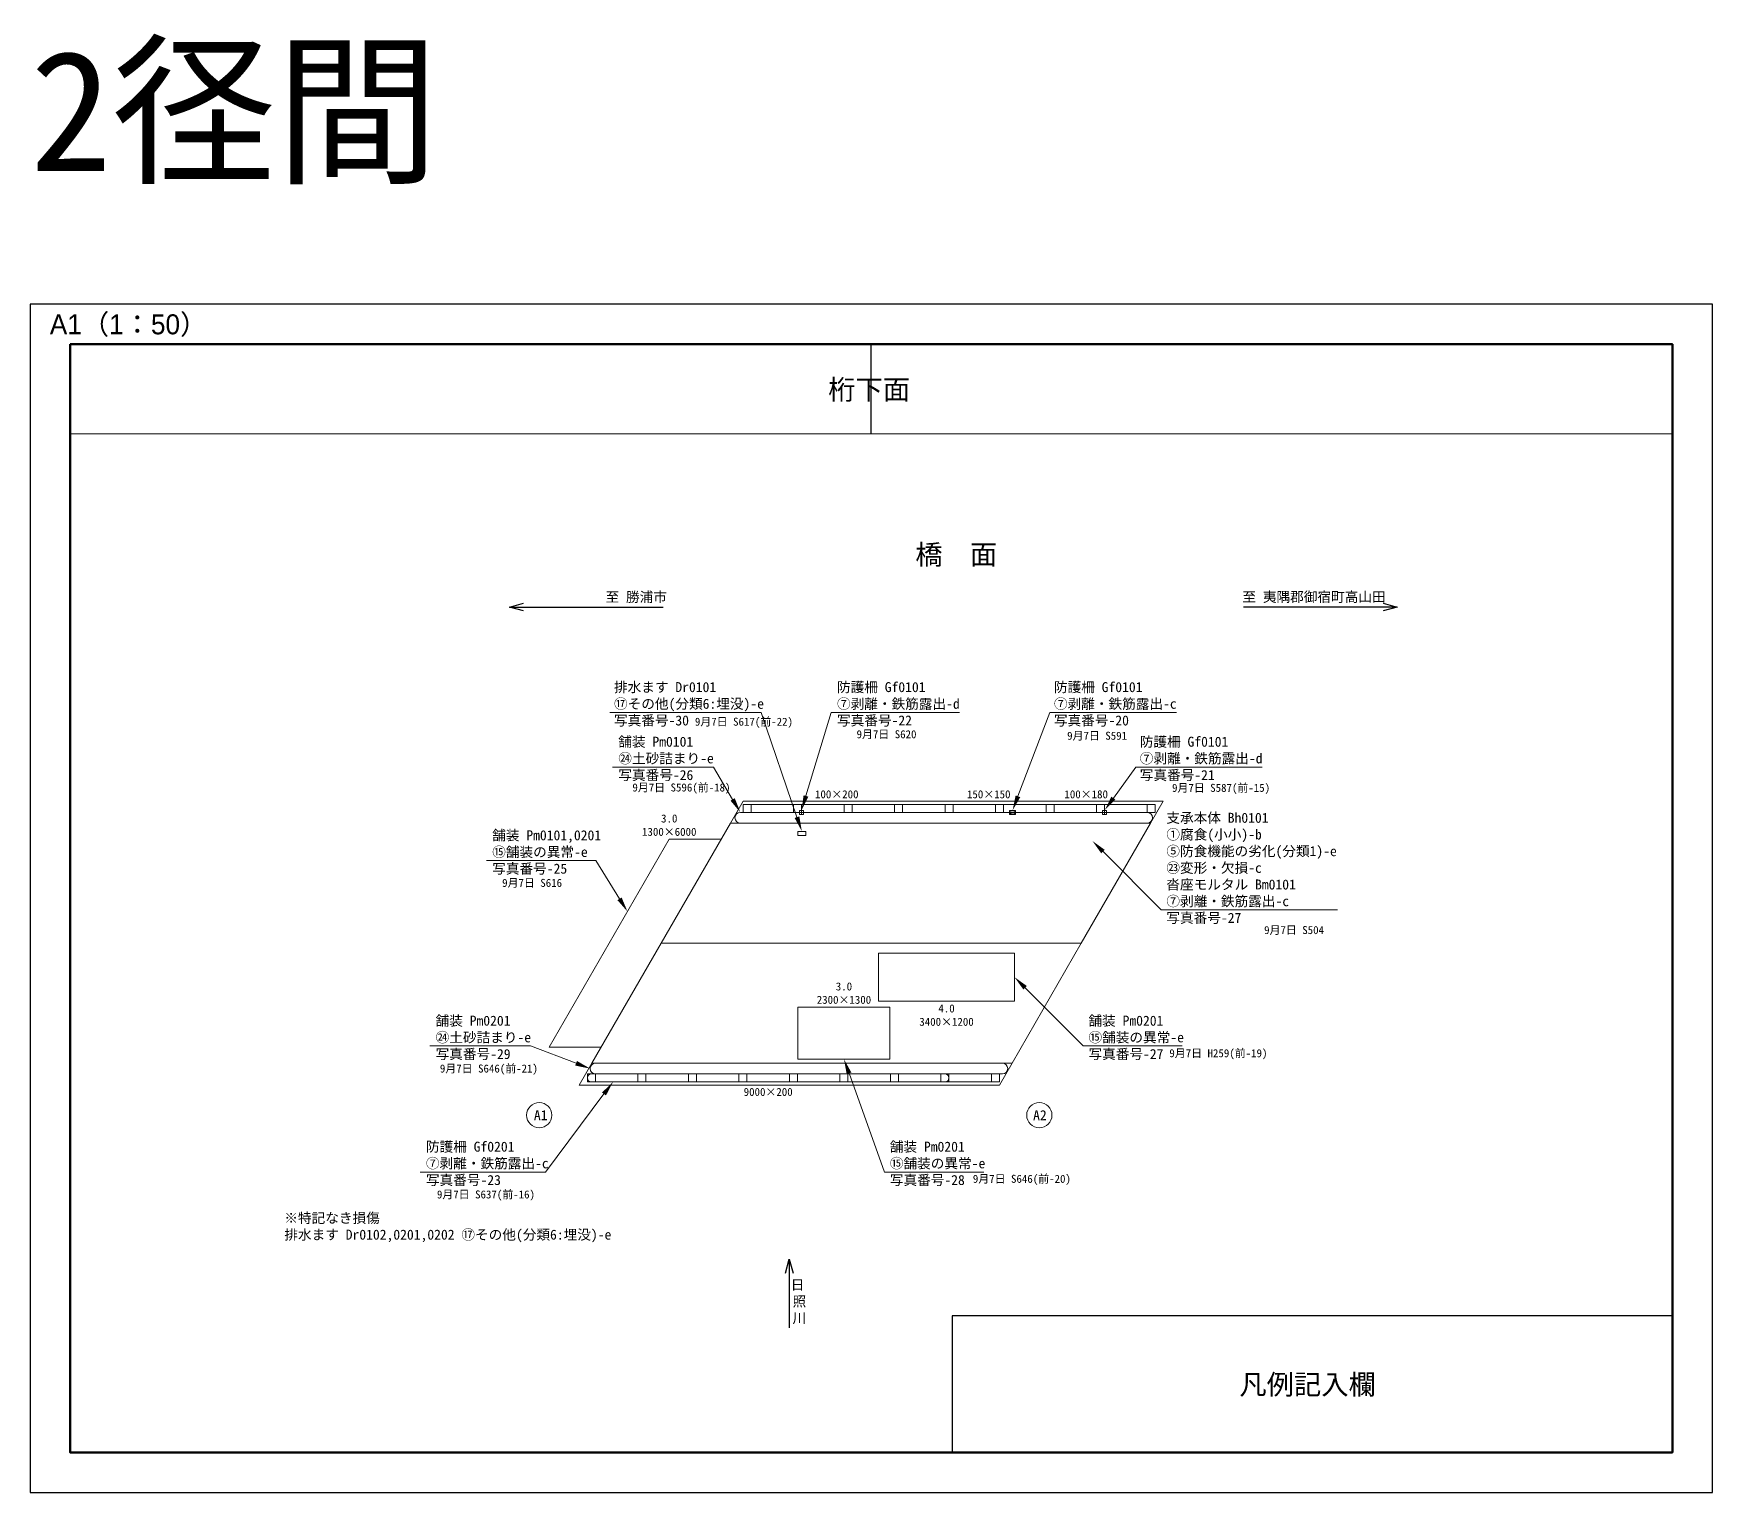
# Model space of a CAD drawing. Header units: millimetres. Extents: x 518650 to 602750, y 180026 to 246191.
# Drawn here: x 560786 to 602750, y 209726 to 246191 of the extents above; entities that cross this region are included whole.
import ezdxf
from ezdxf import colors
from ezdxf.entities.mleader import LeaderData, LeaderLine
from ezdxf.math import Vec2, Vec3

# ---------------------------------------------------------------- set-up
doc = ezdxf.new("R2010")
doc.units = ezdxf.units.MM
doc.linetypes.add('DASHED', pattern=[19.05, 12.7, -6.35])
doc.layers.get('Defpoints').update_dxf_attribs({"color": 4})
for name, color, linetype, lineweight in [('D-DCR-HCH1', 7, 'Continuous', 13), ('D-STR', 1, 'Continuous', 13), ('D-STR-HTXT', 7, 'Continuous', 13), ('D-STR-TXT', 7, 'Continuous', 13), ('D-TTL', 2, 'Continuous', 140), ('枠', 7, 'Continuous', 13)]:
    doc.layers.add(name, color=color, linetype=linetype, lineweight=lineweight)
doc.styles.add('MSゴシック', font='MS Gothic.ttf')
doc.styles.add('MtXpl__', font='MS PGothic.ttf')
doc.styles.get("Standard").update_dxf_attribs({"font": 'arial.ttf'})

# ---------------------------------------------------------------- blocks, each defined once
blk = doc.blocks.new('_Open30')
at = {"color": 0, "linetype": 'ByBlock', "lineweight": -2}
for p, q in [((-1, 0.27), (0, 0)), ((0, 0), (-1, -0.27)), ((0, 0), (-1, 0))]:
    blk.add_line(p, q, dxfattribs=at)

msp = doc.modelspace()

# ---------------------------------------------------------------- linework, layer by layer
at = {"layer": 'D-DCR-HCH1', "color": 1}
msp.add_line((579983, 226675), (579983, 226775), dxfattribs=at)
at = {"layer": 'D-DCR-HCH1'}
msp.add_line((587558, 226675), (587558, 226775), dxfattribs=at)
for points in [[(588621, 226725, -1), (588621, 226455), (578452, 226455, -1), (578452, 226725), (588621, 226725)], [(585001, 220455, -1), (585001, 220185), (574832, 220185, -1), (574832, 220455), (585001, 220455)]]:
    msp.add_lwpolyline(points, format="xyb", dxfattribs=at)
at = {"layer": 'D-DCR-HCH1', "color": 1}
for points in [[(579933, 226675), (580033, 226675), (580033, 226775), (579933, 226775)], [(573675, 220857), (574975, 220857), (577975, 226053), (576675, 226053)], [(581906, 223205), (585306, 223205), (585306, 222005), (581906, 222005)], [(579892, 221855), (582192, 221855), (582192, 220555), (579892, 220555)]]:
    msp.add_lwpolyline(points, close=True, dxfattribs=at)
at = {"layer": 'D-DCR-HCH1'}
for points in [[(585183, 226775), (585333, 226775), (585333, 226675), (585183, 226675)], [(587508, 226675), (587608, 226675), (587608, 226775), (587508, 226775)], [(579890, 226150), (580090, 226150), (580090, 226250), (579890, 226250)]]:
    msp.add_lwpolyline(points, close=True, dxfattribs=at)
at = {"layer": 'D-DCR-HCH1', "linetype": 'DASHED', "ltscale": 3}
msp.add_lwpolyline([(585202, 226763), (585315, 226763), (585315, 226688), (585202, 226688)], close=True, dxfattribs=at)
at = {"layer": 'D-DCR-HCH1'}
msp.add_lwpolyline([(574730, 219985), (583567, 219985, 1), (583567, 220185), (574730, 220185, 1)], format="xyb", close=True, dxfattribs=at)
at = {"layer": 'D-STR', "color": 0}
for p, q in [((578207, 226455), (578525, 227005)), ((578525, 227005), (589025, 227005)), ((588621, 226925), (578721, 226925)), ((578721, 226725), (588621, 226725)), ((589025, 227005), (588707, 226455)), ((576475, 223455), (578207, 226455)), ((578207, 226455), (588707, 226455)), ((588707, 226455), (586975, 223455)), ((574743, 220455), (576475, 223455)), ((576475, 223455), (586975, 223455)), ((586975, 223455), (585243, 220455)), ((574426, 219905), (574743, 220455)), ((574743, 220455), (585243, 220455)), ((585243, 220455), (584926, 219905)), ((574426, 219905), (584926, 219905)), ((574830, 220185), (584730, 220185)), ((584730, 219985), (574830, 219985))]:
    msp.add_line(p, q, dxfattribs=at)
for points in [[(578521, 226725), (578721, 226725), (578721, 226925), (578521, 226925)], [(579783, 226725), (579983, 226725), (579983, 226925), (579783, 226925)], [(581046, 226725), (581246, 226725), (581246, 226925), (581046, 226925)], [(582308, 226725), (582508, 226725), (582508, 226925), (582308, 226925)], [(583571, 226725), (583771, 226725), (583771, 226925), (583571, 226925)], [(584833, 226725), (585033, 226725), (585033, 226925), (584833, 226925)], [(586096, 226725), (586296, 226725), (586296, 226925), (586096, 226925)], [(587358, 226725), (587558, 226725), (587558, 226925), (587358, 226925)], [(588621, 226725), (588821, 226725), (588821, 226925), (588621, 226925)], [(574630, 220185), (574830, 220185), (574830, 219985), (574630, 219985)], [(575892, 220185), (576092, 220185), (576092, 219985), (575892, 219985)], [(577155, 220185), (577355, 220185), (577355, 219985), (577155, 219985)], [(578417, 220185), (578617, 220185), (578617, 219985), (578417, 219985)], [(579680, 220185), (579880, 220185), (579880, 219985), (579680, 219985)], [(580942, 220185), (581142, 220185), (581142, 219985), (580942, 219985)], [(582205, 220185), (582405, 220185), (582405, 219985), (582205, 219985)], [(583467, 220185), (583667, 220185), (583667, 219985), (583467, 219985)], [(584730, 220185), (584930, 220185), (584930, 219985), (584730, 219985)]]:
    msp.add_lwpolyline(points, close=True, dxfattribs=at)
at = {"layer": 'D-STR-TXT'}
for centre in [(573426, 219155), (585926, 219155)]:
    msp.add_circle(centre, 315, dxfattribs=at)
at = {"layer": 'D-TTL', "linetype": 'Continuous'}
msp.add_lwpolyline([(561700, 238426), (601750, 238426), (601750, 210726), (561700, 210726)], close=True, dxfattribs=at)
at = {"layer": 'Defpoints'}
msp.add_line((581725, 236184), (581725, 238426), dxfattribs=at)
at = {"layer": 'Defpoints', "linetype": 'Continuous'}
msp.add_lwpolyline([(560700, 209726), (602750, 209726), (602750, 239426), (560700, 239426)], close=True, dxfattribs=at)
at = {"layer": 'Defpoints'}
msp.add_lwpolyline([(583743, 210726), (601750, 210726), (601750, 214141), (583743, 214141)], close=True, dxfattribs=at)
at = {"layer": '枠'}
msp.add_lwpolyline([(561700, 236184), (561700, 210726), (601750, 210726), (601750, 236184)], close=True, dxfattribs=at)

# ---------------------------------------------------------------- texts
at = {"layer": 'D-STR-HTXT', "style": 'MSゴシック'}
for s, p in [('至 勝浦市', (575083, 231984)), ('至 夷隅郡御宿町高山田', (591002, 231986)), ('日', (579712, 214793)), ('照', (579758, 214376)), ('川', (579755, 213960))]:
    msp.add_text(s, height=250, dxfattribs=at).set_placement(p)
at = {"layer": 'D-STR-HTXT', "char_height": 250, "attachment_point": 7, "style": 'MSゴシック'}
for s, width, insert in [('排水ます Dr0101\\P\\pt2750;⑰その他(分類6:埋没)-e\\P\\ptz;写真番号-30', 4536.57, (575294, 228869)), ('防護柵 Gf0101\\P\\pt2750;⑦剥離・鉄筋露出-c\\P\\ptz;写真番号-20', 4536.57, (586291, 228869)), ('舗装 Pm0101\\P\\pt2750;㉔土砂詰まり-e\\P\\ptz;写真番号-26', 4536.57, (575402, 227504)), ('防護柵 Gf0101\\P\\pt2750;⑦剥離・鉄筋露出-d\\P\\ptz;写真番号-21', 4536.57, (588436, 227504)), ('舗装 Pm0201\\P\\pt2750;㉔土砂詰まり-e\\P\\ptz;写真番号-29', 4536.57, (570835, 220531)), ('防護柵 Gf0201\\P⑦剥離・鉄筋露出-c\\P写真番号-23', 4536.57, (570593, 217382)), ('※特記なき損傷\\P排水ます Dr0102,0201,0202 ⑰その他(分類6:埋没)-e', 12443, (567054, 215978))]:
    msp.add_mtext_dynamic_manual_height_columns(s, width=width, gutter_width=25, heights=[0], dxfattribs=dict(at, insert=insert))
at = {"layer": 'D-STR-HTXT', "color": 1, "char_height": 250, "attachment_point": 7, "style": 'MSゴシック'}
for s, insert in [('防護柵 Gf0101\\P\\pt2750;⑦剥離・鉄筋露出-d\\P\\ptz;写真番号-22', (580868, 228869)), ('支承本体 Bh0101\\P①腐食(小小)-b\\P⑤防食機能の劣化(分類1)-e\\P㉓変形・欠損-c\\P沓座モルタル Bm0101\\P⑦剥離・鉄筋露出-c\\P写真番号-27', (589101, 223935)), ('舗装 Pm0101,0201\\P\\pt2750;⑮舗装の異常-e\\P\\ptz;写真番号-25', (572250, 225165)), ('舗装 Pm0201\\P⑮舗装の異常-e\\P写真番号-27', (587154, 220531)), ('舗装 Pm0201\\P⑮舗装の異常-e\\P写真番号-28', (582189, 217382))]:
    msp.add_mtext_dynamic_manual_height_columns(s, width=4536.57, gutter_width=25, heights=[0], dxfattribs=dict(at, insert=insert))
at = {"layer": 'D-STR-TXT'}
for s, height, style, p in [('桁下面', 500, 'MtXpl__', (580649, 237042)), ('橋\u3000面', 500, 'MtXpl__', (582827, 232917)), ('A1', 250, 'MSゴシック', (573292, 219030)), ('A2', 250, 'MSゴシック', (585770, 219030))]:
    msp.add_text(s, height=height, dxfattribs=dict(at, style=style)).set_placement(p)
at = {"layer": 'D-STR-TXT', "style": 'MSゴシック'}
for s, width, insert, char_height, attachment_point in [('2径間', 15707.95, (560700, 242426), 3000, 7), ('150×150', 4536.57, (584661, 227175), 200, 5), ('100×180', 4536.57, (587097, 227175), 200, 5), ('9000×200', 4536.57, (579148, 219735), 200, 5)]:
    msp.add_mtext_dynamic_manual_height_columns(s, width=width, gutter_width=25, heights=[0], dxfattribs=dict(at, insert=insert, char_height=char_height, attachment_point=attachment_point))
at = {"layer": 'D-STR-TXT', "color": 1, "char_height": 200, "attachment_point": 5, "style": 'MSゴシック'}
for s, insert in [('100×200', (580862, 227175)), ('3.0\\P1300×6000', (576675, 226403)), ('3.0\\P2300×1300', (581042, 222205)), ('4.0\\P3400×1200', (583606, 221655))]:
    msp.add_mtext_dynamic_manual_height_columns(s, width=4536.57, gutter_width=25, heights=[0], dxfattribs=dict(at, insert=insert))
at = {"layer": 'Defpoints', "style": 'MtXpl__'}
for s, p in [('A1（1：50）', (561192, 238673)), ('凡例記入欄', (590926, 212174))]:
    msp.add_text(s, height=500, dxfattribs=at).set_placement(p)
at = {"layer": 'Defpoints', "char_height": 200, "attachment_point": 7, "style": 'MSゴシック'}
for s, insert in [('\\A1;9月7日 {\\A0;S617(前-22)}', (577317, 228837)), ('\\A1;9月7日 {\\A0;S620}', (581357, 228554)), ('\\A1;9月7日 {\\A0;S591}', (586621, 228517)), ('\\A1;9月7日 {\\A0;S596(前-18)}', (575754, 227193)), ('\\A1;9月7日 {\\A0;S587(前-15)}', (589243, 227184)), ('\\A1;9月7日 {\\A0;S616}', (572498, 224839)), ('\\A1;9月7日 {\\A0;S504}', (591544, 223660)), ('\\A1;9月7日 {\\A0;H259(前-19)}', (589176, 220551)), ('\\A1;9月7日 {\\A0;S646(前-21)}', (570942, 220168)), ('\\A1;9月7日 {\\A0;S646(前-20)}', (584264, 217411)), ('\\A1;9月7日 {\\A0;S637(前-16)}', (570868, 217021))]:
    msp.add_mtext_dynamic_manual_height_columns(s, width=4536.57, gutter_width=25, heights=[0], dxfattribs=dict(at, insert=insert))

# ---------------------------------------------------------------- leaders
at = {"layer": 'D-STR-HTXT'}
ml = msp.add_multileader_mtext('Standard', dxfattribs=at)
ml.set_content('')
ml.set_leader_properties()
ml.set_arrow_properties(name='OPEN30')
ml.build(insert=Vec2(0, 0))
ml.multileader.update_dxf_attribs({"text_left_attachment_type": 6, "text_right_attachment_type": 6, "dogleg_length": 2000, "arrow_head_size": 350})
ctx = ml.context
ctx.base_point, ctx.char_height, ctx.arrow_head_size, ctx.landing_gap_size, ctx.plane_origin, ctx.plane_x_axis, ctx.plane_y_axis = Vec3(576525, 231855), 84, 350, 2.8, Vec3(567494, 235816), Vec3(-1, 0), Vec3(0, -1)
ctx.left_attachment, ctx.right_attachment = 6, 6
notes = []
notes.append((ctx, [(0, (1, 1, 0), (573651, 231855), (1, 0), 2874, [(0, [(572681, 231855)], 0, [])])]))
ctx.mtext, ml.multileader.dxf.content_type = None, 0
ml = msp.add_multileader_mtext('Standard', dxfattribs=at)
ml.set_content('')
ml.set_leader_properties()
ml.set_arrow_properties(name='OPEN30')
ml.build(insert=Vec2(0, 0))
ml.multileader.update_dxf_attribs({"text_left_attachment_type": 6, "text_right_attachment_type": 6, "dogleg_length": 2000, "arrow_head_size": 350})
ctx = ml.context
ctx.base_point, ctx.char_height, ctx.arrow_head_size, ctx.landing_gap_size, ctx.plane_origin, ctx.plane_x_axis, ctx.plane_y_axis = Vec3(591025, 231855), 84, 350, 2.8, Vec3(600056, 235816), Vec3(-1, 0), Vec3(0, -1)
ctx.left_attachment, ctx.right_attachment = 6, 6
notes.append((ctx, [(0, (1, 1, 0), (593899, 231855), (-1, 0), 2874, [(0, [(594868, 231855)], 0, [])])]))
ctx.mtext, ml.multileader.dxf.content_type = None, 0
ml = msp.add_multileader_mtext('Standard', dxfattribs=at)
ml.set_content('')
ml.set_leader_properties(color=256, linetype='ByLayer', lineweight=13)
ml.build(insert=Vec2(0, 0))
ml.multileader.update_dxf_attribs({"text_left_attachment_type": 8, "text_right_attachment_type": 5, "dogleg_length": 5000, "arrow_head_size": 375})
ctx = ml.context
ctx.base_point, ctx.char_height, ctx.arrow_head_size, ctx.landing_gap_size, ctx.plane_origin = Vec3(575192, 229222), 100, 375, 1, Vec3(583522, 228355)
ctx.left_attachment, ctx.right_attachment = 8, 5
notes.append((ctx, [(0, (1, 1, 0), (578969, 229222), (-1, 0), 3778, [(0, [(579990, 226250)], 0, [])])]))
ctx.mtext, ml.multileader.dxf.content_type = None, 0
at = {"layer": 'D-STR-HTXT', "color": 1}
ml = msp.add_multileader_mtext('Standard', dxfattribs=at)
ml.set_content('')
ml.set_leader_properties(color=256, linetype='ByLayer', lineweight=13)
ml.build(insert=Vec2(0, 0))
ml.multileader.update_dxf_attribs({"text_left_attachment_type": 8, "text_right_attachment_type": 5, "dogleg_length": 3205, "arrow_head_size": 375})
ctx = ml.context
ctx.base_point, ctx.char_height, ctx.arrow_head_size, ctx.plane_origin = Vec3(583930, 229222), 200, 375, Vec3(572395, 228355)
ctx.left_attachment, ctx.right_attachment = 8, 5
notes.append((ctx, [(0, (1, 1, 0), (580726, 229222), (1, 0), 3205, [(0, [(579983, 226775)], 0, [])])]))
ctx.mtext, ml.multileader.dxf.content_type = None, 0
at = {"layer": 'D-STR-HTXT'}
ml = msp.add_multileader_mtext('Standard', dxfattribs=at)
ml.set_content('')
ml.set_leader_properties(color=256, linetype='ByLayer', lineweight=13)
ml.build(insert=Vec2(0, 0))
ml.multileader.update_dxf_attribs({"text_left_attachment_type": 8, "text_right_attachment_type": 5, "dogleg_length": 5000, "arrow_head_size": 375})
ctx = ml.context
ctx.base_point, ctx.char_height, ctx.arrow_head_size, ctx.landing_gap_size, ctx.plane_origin = Vec3(589352, 229222), 100, 375, 1, Vec3(577858, 228355)
ctx.left_attachment, ctx.right_attachment = 8, 5
notes.append((ctx, [(0, (1, 1, 0), (586188, 229222), (1, 0), 3164, [(0, [(585258, 226775)], 0, [])])]))
ctx.mtext, ml.multileader.dxf.content_type = None, 0
ml = msp.add_multileader_mtext('Standard', dxfattribs=at)
ml.set_content('')
ml.set_leader_properties(color=256, linetype='ByLayer', lineweight=13)
ml.build(insert=Vec2(0, 0))
ml.multileader.update_dxf_attribs({"text_left_attachment_type": 8, "text_right_attachment_type": 5, "dogleg_length": 5000, "arrow_head_size": 375})
ctx = ml.context
ctx.base_point, ctx.char_height, ctx.arrow_head_size, ctx.landing_gap_size, ctx.plane_origin = Vec3(575260, 227857), 100, 375, 1, Vec3(582331, 226990)
ctx.left_attachment, ctx.right_attachment = 8, 5
notes.append((ctx, [(0, (1, 1, 0), (577778, 227857), (-1, 0), 2519, [(0, [(578452, 226725)], 0, [])])]))
ctx.mtext, ml.multileader.dxf.content_type = None, 0
ml = msp.add_multileader_mtext('Standard', dxfattribs=at)
ml.set_content('')
ml.set_leader_properties(color=256, linetype='ByLayer', lineweight=13)
ml.build(insert=Vec2(0, 0))
ml.multileader.update_dxf_attribs({"text_left_attachment_type": 8, "text_right_attachment_type": 5, "dogleg_length": 5000, "arrow_head_size": 375})
ctx = ml.context
ctx.base_point, ctx.char_height, ctx.arrow_head_size, ctx.landing_gap_size, ctx.plane_origin = Vec3(591498, 227857), 100, 375, 1, Vec3(580003, 226990)
ctx.left_attachment, ctx.right_attachment = 8, 5
notes.append((ctx, [(0, (1, 1, 0), (588334, 227857), (1, 0), 3164, [(0, [(587558, 226775)], 0, [])])]))
ctx.mtext, ml.multileader.dxf.content_type = None, 0
at = {"layer": 'D-STR-HTXT', "color": 1}
ml = msp.add_multileader_mtext('Standard', dxfattribs=at)
ml.set_content('')
ml.set_leader_properties(color=256, linetype='ByLayer', lineweight=13)
ml.build(insert=Vec2(0, 0))
ml.multileader.update_dxf_attribs({"text_left_attachment_type": 8, "text_right_attachment_type": 5, "dogleg_length": 5000, "arrow_head_size": 375})
ctx = ml.context
ctx.base_point, ctx.char_height, ctx.arrow_head_size, ctx.landing_gap_size, ctx.plane_origin = Vec3(593382, 224289), 100, 375, 1, Vec3(580638, 223422)
ctx.left_attachment, ctx.right_attachment = 8, 5
notes.append((ctx, [(0, (1, 1, 0), (588968, 224289), (1, 0), 4414, [(0, [(587253, 226009)], 0, [])])]))
ctx.mtext, ml.multileader.dxf.content_type = None, 0
ml = msp.add_multileader_mtext('Standard', dxfattribs=at)
ml.set_content('')
ml.set_leader_properties(color=256, linetype='ByLayer', lineweight=13)
ml.build(insert=Vec2(0, 0))
ml.multileader.update_dxf_attribs({"text_left_attachment_type": 8, "text_right_attachment_type": 5, "dogleg_length": 5000, "arrow_head_size": 375})
ctx = ml.context
ctx.base_point, ctx.char_height, ctx.arrow_head_size, ctx.landing_gap_size, ctx.plane_origin = Vec3(572103, 225518), 100, 375, 1, Vec3(579389, 224651)
ctx.left_attachment, ctx.right_attachment = 8, 5
notes.append((ctx, [(0, (1, 1, 0), (574837, 225518), (-1, 0), 2733, [(0, [(575631, 224245)], 0, [])])]))
ctx.mtext, ml.multileader.dxf.content_type = None, 0
ml = msp.add_multileader_mtext('Standard', dxfattribs=at)
ml.set_content('')
ml.set_leader_properties(color=256, linetype='ByLayer', lineweight=13)
ml.build(insert=Vec2(0, 0))
ml.multileader.update_dxf_attribs({"text_left_attachment_type": 8, "text_right_attachment_type": 5, "dogleg_length": 5000, "arrow_head_size": 375})
ctx = ml.context
ctx.base_point, ctx.char_height, ctx.arrow_head_size, ctx.landing_gap_size, ctx.plane_origin = Vec3(589500, 220885), 100, 375, 1, Vec3(578691, 220017)
ctx.left_attachment, ctx.right_attachment = 8, 5
notes.append((ctx, [(0, (1, 1, 0), (587021, 220885), (1, 0), 2479, [(0, [(585306, 222605)], 0, [])])]))
ctx.mtext, ml.multileader.dxf.content_type = None, 0
at = {"layer": 'D-STR-HTXT'}
ml = msp.add_multileader_mtext('Standard', dxfattribs=at)
ml.set_content('')
ml.set_leader_properties(color=256, linetype='ByLayer', lineweight=13)
ml.build(insert=Vec2(0, 0))
ml.multileader.update_dxf_attribs({"text_left_attachment_type": 8, "text_right_attachment_type": 5, "dogleg_length": 5000, "arrow_head_size": 375})
ctx = ml.context
ctx.base_point, ctx.char_height, ctx.arrow_head_size, ctx.landing_gap_size, ctx.plane_origin = Vec3(570692, 220885), 100, 375, 1, Vec3(577763, 220017)
ctx.left_attachment, ctx.right_attachment = 8, 5
notes.append((ctx, [(0, (1, 1, 0), (573210, 220885), (-1, 0), 2519, [(0, [(574697, 220320)], 0, [])])]))
ctx.mtext, ml.multileader.dxf.content_type = None, 0
at = {"layer": 'D-STR-HTXT', "color": 1}
ml = msp.add_multileader_mtext('Standard', dxfattribs=at)
ml.set_content('')
ml.set_leader_properties(color=256, linetype='ByLayer', lineweight=13)
ml.build(insert=Vec2(0, 0))
ml.multileader.update_dxf_attribs({"text_left_attachment_type": 8, "text_right_attachment_type": 5, "dogleg_length": 5000, "arrow_head_size": 375})
ctx = ml.context
ctx.base_point, ctx.char_height, ctx.arrow_head_size, ctx.landing_gap_size, ctx.plane_origin = Vec3(584535, 217735), 100, 375, 1, Vec3(573726, 216868)
ctx.left_attachment, ctx.right_attachment = 8, 5
notes.append((ctx, [(0, (1, 1, 0), (582056, 217735), (1, 0), 2479, [(0, [(581042, 220555)], 0, [])])]))
ctx.mtext, ml.multileader.dxf.content_type = None, 0
at = {"layer": 'D-STR-HTXT'}
ml = msp.add_multileader_mtext('Standard', dxfattribs=at)
ml.set_content('')
ml.set_leader_properties(color=256, linetype='ByLayer', lineweight=13)
ml.build(insert=Vec2(0, 0))
ml.multileader.update_dxf_attribs({"text_left_attachment_type": 8, "text_right_attachment_type": 5, "dogleg_length": 5000, "arrow_head_size": 375})
ctx = ml.context
ctx.base_point, ctx.char_height, ctx.arrow_head_size, ctx.landing_gap_size, ctx.plane_origin = Vec3(570446, 217735), 100, 375, 1, Vec3(579213, 216868)
ctx.left_attachment, ctx.right_attachment = 8, 5
notes.append((ctx, [(0, (1, 1, 0), (573582, 217735), (-1, 0), 3137, [(0, [(575269, 219985)], 0, [])])]))
ctx.mtext, ml.multileader.dxf.content_type = None, 0
ml = msp.add_multileader_mtext('Standard', dxfattribs=at)
ml.set_content('')
ml.set_leader_properties()
ml.set_arrow_properties(name='OPEN30')
ml.build(insert=Vec2(0, 0))
ml.multileader.update_dxf_attribs({"text_left_attachment_type": 6, "text_right_attachment_type": 6, "dogleg_length": 2000, "arrow_head_size": 350})
ctx = ml.context
ctx.base_point, ctx.char_height, ctx.arrow_head_size, ctx.landing_gap_size, ctx.plane_origin, ctx.plane_x_axis, ctx.plane_y_axis = Vec3(579676, 213841), 84, 350, 2.8, Vec3(583636, 220743), Vec3(0, 1), Vec3(-1, 0)
ctx.left_attachment, ctx.right_attachment = 6, 6
notes.append((ctx, [(0, (1, 1, 0), (579676, 214585), (0, -1), 745, [(0, [(579676, 215555)], 0, [])])]))
ctx.mtext, ml.multileader.dxf.content_type = None, 0
for ctx, leaders in notes:
    for number, flags, end, landing, length, lines in leaders:
        leader = LeaderData()
        leader.index, (leader.has_last_leader_line, leader.has_dogleg_vector, leader.attachment_direction) = number, flags
        leader.last_leader_point, leader.dogleg_vector, leader.dogleg_length = Vec3(end), Vec3(landing), length
        for number, points, colour, breaks in lines:
            line = LeaderLine()
            line.index, line.vertices, line.color, line.breaks = number, Vec3.list(points), colors.encode_raw_color(colour), breaks
            leader.lines.append(line)
        ctx.leaders.append(leader)

doc.saveas('drawing.dxf')
